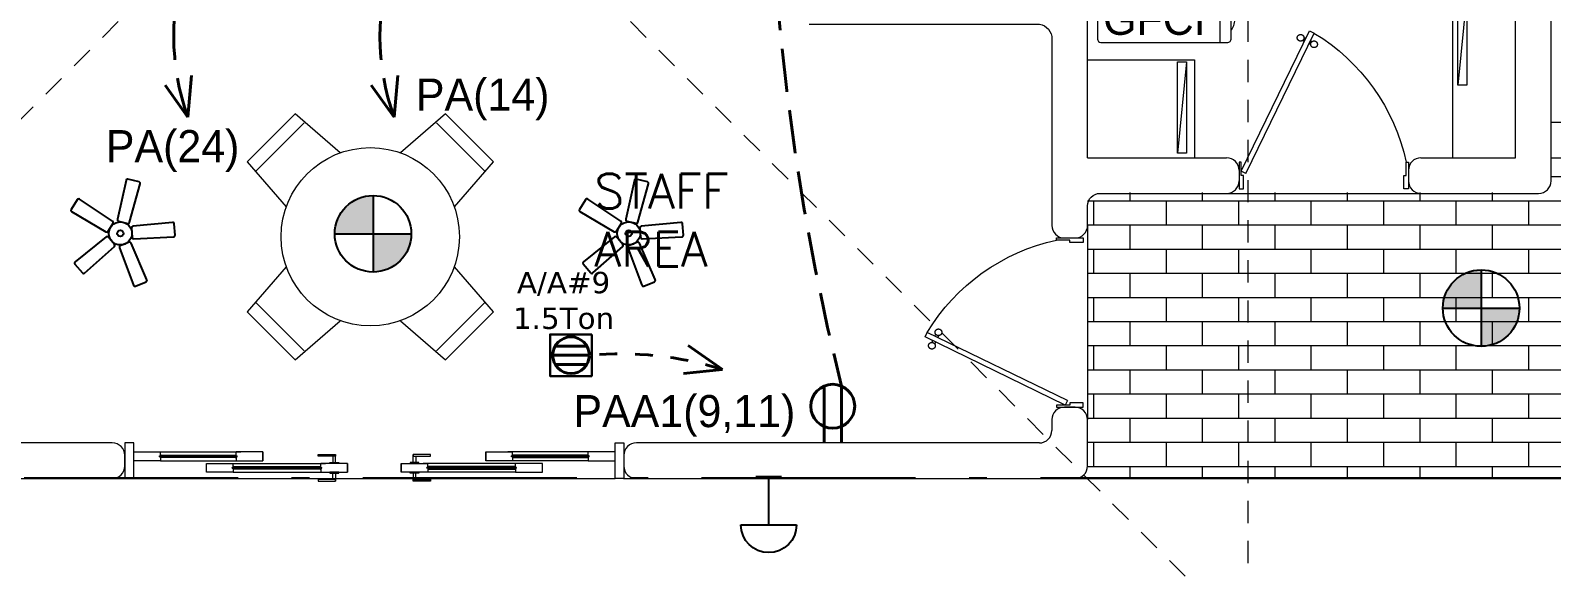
# Model space of a CAD drawing. Header units: metres. Extents: x 14 to 2416, y -346 to 476.
# Drawn here: x 30.02 to 38.55, y -157 to -153.97 of the extents above; entities that cross this region are included whole.
import ezdxf

# ---------------------------------------------------------------- set-up
doc = ezdxf.new("R2010")
doc.units = ezdxf.units.M
for name, pattern in [('0', [0]), ('ACAD_ISO10W100', [18, 12, -3, 0, -3]), ('CONTINUA', [0]), ('Dash Style-2', [0.694425, 0.48607, -0.208355]), ('HIDDEN2', [0.1875, 0.125, -0.0625])]:
    doc.linetypes.add(name, pattern=pattern)
doc.layers.get('0').update_dxf_attribs({"linetype": '0', "lineweight": 20})
for name, color, linetype, lineweight in [('A-ANNO-TEXT', 20, 'Continuous', 13), ('A-DOOR', 35, 'Continuous', 5), ('A-WALL', 250, 'Continuous', 20), ('baños', 251, 'Continuous', 0), ('E Base Registro', 8, 'Continuous', 30), ('E Salida AAcond', 144, 'Continuous', 40), ('E Salida TCorrientes', 24, 'CONTINUA', 40), ('E Tuberia AAcond', 144, 'Dash Style-2', 40), ('E Tuberia Emp Piso', 24, 'Dash Style-2', 40), ('MAVA -LUMINARIAS', 1, 'Continuous', 18), ('MOBILIARIOS', 252, 'Continuous', 0), ('piscina', 131, 'Continuous', 0), ('piso', 253, 'Continuous', 0), ('textos', 7, 'Continuous', 0)]:
    doc.layers.add(name, color=color, linetype=linetype, lineweight=lineweight)
doc.layers.add('hatch piso', color=253, linetype='Continuous', lineweight=0, transparency=0.7)
doc.layers.add('MAVA Luminarias', color=1, linetype='Continuous')
doc.layers.add('SOLAR', color=7, linetype='ACAD_ISO10W100', lineweight=9, true_color=0xff1414)
doc.layers.add('Techos 1', color=7, linetype='HIDDEN2', lineweight=9, true_color=0x42391a)
doc.styles.add('CENTURY GOTHIC', font='GOTHIC.TTF')
doc.styles.get("Standard").update_dxf_attribs({"font": 'arial.ttf', "height": 0.1875})

# ---------------------------------------------------------------- blocks, each defined once
blk = doc.blocks.new('puerta 1.00')
at = {"layer": 'A-DOOR'}
for p, q in [((-0.15, -0.0125), (-0.9369, -0.3949)), ((-0.1376, -0.038), (-0.9245, -0.4204)), ((-0.1376, -0.038), (-0.15, -0.0125)), ((-0.9369, -0.3949), (-0.9245, -0.4204)), ((-0.8946, -0.3743), (-0.8996, -0.3641)), ((-0.8777, -0.3661), (-0.8826, -0.3559)), ((-0.8822, -0.3998), (-0.8772, -0.4101)), ((-0.8653, -0.3916), (-0.8603, -0.4018))]:
    blk.add_line(p, q, dxfattribs=at)
for points in [[(-0.05, 0), (-0.05, -0.025), (-0.125, -0.025), (-0.125, -0.0125), (-0.2, -0.0125), (-0.2, 0), (-0.05, 0)], [(-0.05, -0.95), (-0.05, -0.925), (-0.125, -0.925), (-0.125, -0.9375), (-0.2, -0.9375), (-0.2, -0.95), (-0.05, -0.95)]]:
    blk.add_lwpolyline(points, dxfattribs=at)
blk.add_arc((0.0366, 0.1602), 1.1229, 211.13358, 257.83427, dxfattribs=at)
for points in [[(-0.8982, -0.3642), (-0.9033, -0.3642), (-0.912, -0.3591), (-0.917, -0.3504), (-0.917, -0.3403), (-0.912, -0.3316), (-0.9033, -0.3265), (-0.8932, -0.3265), (-0.8844, -0.3316), (-0.8794, -0.3403), (-0.8794, -0.3504), (-0.8844, -0.3591), (-0.8932, -0.3642), (-0.8982, -0.3642)], [(-0.8617, -0.4394), (-0.8667, -0.4394), (-0.8754, -0.4344), (-0.8805, -0.4256), (-0.8805, -0.4156), (-0.8754, -0.4068), (-0.8667, -0.4018), (-0.8566, -0.4018), (-0.8479, -0.4068), (-0.8428, -0.4156), (-0.8428, -0.4257), (-0.8479, -0.4344), (-0.8566, -0.4394), (-0.8617, -0.4394)]]:
    blk.add_open_spline(points, degree=2, dxfattribs=at)
blk = doc.blocks.new('A$Cc6a1f6da')
at = {"layer": 'A-DOOR'}
for p, q in [((0.05, 0.1643), (0.2, 0.1643)), ((0.05, 0.1143), (0.05, 0.1643)), ((0.2, 0.1143), (0.05, 0.1143)), ((0.195, 0.1368), (0.195, 0.1418)), ((0.195, 0.1418), (0.63, 0.1418)), ((0.195, 0.1368), (0.63, 0.1368)), ((0.2, 0.1418), (0.2, 0.1643)), ((0.2, 0.1643), (0.6512, 0.1643)), ((0.205, 0.1466), (0.2, 0.1466)), ((0.2, 0.1368), (0.2, 0.1143)), ((0.205, 0.1321), (0.2, 0.1321)), ((0.2, 0.1143), (0.6512, 0.1143)), ((0.205, 0.1466), (0.205, 0.1418)), ((0.205, 0.1466), (0.62, 0.1466)), ((0.205, 0.1321), (0.205, 0.1368)), ((0.62, 0.1321), (0.205, 0.1321)), ((0.4576, 0.0997), (0.6076, 0.0997)), ((0.4576, 0.0497), (0.4576, 0.0997)), ((0.6076, 0.0772), (0.6076, 0.0997)), ((0.6076, 0.0997), (1.1262, 0.0997)), ((0.62, 0.1466), (0.625, 0.1466)), ((0.62, 0.1466), (0.62, 0.1418)), ((0.62, 0.1321), (0.62, 0.1368)), ((0.62, 0.1321), (0.625, 0.1321)), ((0.625, 0.1418), (0.625, 0.1643)), ((0.775, 0.1643), (0.625, 0.1643)), ((0.625, 0.1368), (0.625, 0.1143)), ((0.625, 0.1143), (0.775, 0.1143)), ((0.63, 0.1368), (0.63, 0.1418)), ((0.775, 0.1643), (0.775, 0.1143)), ((0.775, 0.1143), (0.775, 0.1643)), ((1.1, 0.0772), (1.1, 0.0997)), ((1.25, 0.0997), (1.1, 0.0997)), ((1.1675, 0.1398), (1.1675, 0.1047)), ((1.1825, 0.1047), (1.1825, 0.1495)), ((1.25, 0.0997), (1.25, 0.0497)), ((1.25, 0.0497), (1.25, 0.0997)), ((1.55, 0.0997), (1.55, 0.0497)), ((1.55, 0.0997), (1.7, 0.0997)), ((1.55, 0.0497), (1.55, 0.0997)), ((1.6175, 0.1047), (1.6175, 0.1495)), ((1.6325, 0.1398), (1.6325, 0.1047)), ((2.1924, 0.0997), (1.6738, 0.0997)), ((1.7, 0.0772), (1.7, 0.0997)), ((2.025, 0.1643), (2.025, 0.1143)), ((2.025, 0.1643), (2.175, 0.1643)), ((2.025, 0.1143), (2.025, 0.1643)), ((2.175, 0.1143), (2.025, 0.1143)), ((2.6, 0.1643), (2.1488, 0.1643)), ((2.6, 0.1143), (2.1488, 0.1143)), ((2.605, 0.1418), (2.17, 0.1418)), ((2.17, 0.1368), (2.17, 0.1418)), ((2.605, 0.1368), (2.17, 0.1368)), ((2.175, 0.1418), (2.175, 0.1643)), ((2.18, 0.1466), (2.175, 0.1466)), ((2.175, 0.1368), (2.175, 0.1143)), ((2.18, 0.1321), (2.175, 0.1321)), ((2.595, 0.1466), (2.18, 0.1466)), ((2.18, 0.1466), (2.18, 0.1418)), ((2.18, 0.1321), (2.18, 0.1368)), ((2.18, 0.1321), (2.595, 0.1321)), ((2.1924, 0.0772), (2.1924, 0.0997)), ((2.3424, 0.0997), (2.1924, 0.0997)), ((2.3424, 0.0497), (2.3424, 0.0997)), ((2.595, 0.1466), (2.6, 0.1466)), ((2.595, 0.1466), (2.595, 0.1418)), ((2.595, 0.1321), (2.595, 0.1368)), ((2.595, 0.1321), (2.6, 0.1321)), ((2.6, 0.1418), (2.6, 0.1643)), ((2.75, 0.1643), (2.6, 0.1643)), ((2.6, 0.1368), (2.6, 0.1143)), ((2.6, 0.1143), (2.75, 0.1143)), ((2.605, 0.1368), (2.605, 0.1418)), ((2.75, 0.1143), (2.75, 0.1643)), ((0.6076, 0.0497), (0.4576, 0.0497)), ((0.6026, 0.0722), (0.6026, 0.0772)), ((0.6026, 0.0772), (1.105, 0.0772)), ((0.6026, 0.0722), (1.105, 0.0722)), ((0.6126, 0.082), (0.6076, 0.082)), ((0.6076, 0.0722), (0.6076, 0.0497)), ((0.6126, 0.0675), (0.6076, 0.0675)), ((0.6076, 0.0497), (1.1262, 0.0497)), ((0.6126, 0.082), (0.6126, 0.0772)), ((0.6126, 0.082), (1.095, 0.082)), ((0.6126, 0.0675), (0.6126, 0.0722)), ((1.095, 0.0675), (0.6126, 0.0675)), ((1.095, 0.082), (1.1, 0.082)), ((1.095, 0.082), (1.095, 0.0772)), ((1.095, 0.0675), (1.095, 0.0722)), ((1.095, 0.0675), (1.1, 0.0675)), ((1.1, 0.0722), (1.1, 0.0497)), ((1.1, 0.0497), (1.25, 0.0497)), ((1.105, 0.0722), (1.105, 0.0772)), ((1.1675, 0.0097), (1.1675, 0.0447)), ((1.1825, 0.0447), (1.1825, 0)), ((1.7, 0.0497), (1.55, 0.0497)), ((1.6175, 0.0447), (1.6175, 0)), ((1.6325, 0.0097), (1.6325, 0.0447)), ((2.1924, 0.0497), (1.6738, 0.0497)), ((2.1974, 0.0772), (1.695, 0.0772)), ((1.695, 0.0722), (1.695, 0.0772)), ((2.1974, 0.0722), (1.695, 0.0722)), ((1.705, 0.082), (1.7, 0.082)), ((1.7, 0.0722), (1.7, 0.0497)), ((1.705, 0.0675), (1.7, 0.0675)), ((2.1874, 0.082), (1.705, 0.082)), ((1.705, 0.082), (1.705, 0.0772)), ((1.705, 0.0675), (1.705, 0.0722)), ((1.705, 0.0675), (2.1874, 0.0675)), ((2.1874, 0.082), (2.1924, 0.082)), ((2.1874, 0.082), (2.1874, 0.0772)), ((2.1874, 0.0675), (2.1874, 0.0722)), ((2.1874, 0.0675), (2.1924, 0.0675)), ((2.1924, 0.0722), (2.1924, 0.0497)), ((2.1924, 0.0497), (2.3424, 0.0497)), ((2.1974, 0.0722), (2.1974, 0.0772))]:
    blk.add_line(p, q, dxfattribs=at)
for points in [[(0.05, 0.2143), (0, 0.2143), (0, 0.0143), (0.05, 0.0143)], [(2.75, 0.2143), (2.8, 0.2143), (2.8, 0.0143), (2.75, 0.0143)]]:
    blk.add_lwpolyline(points, close=True, dxfattribs=at)
at = {"layer": 'A-DOOR', "color": 7}
for points in [[(1.1825, 0.1495), (1.1825, 0.1398), (1.0852, 0.1398), (1.0852, 0.1495)], [(1.1997, 0.0997), (1.1503, 0.0997), (1.1503, 0.1047), (1.1997, 0.1047)], [(1.6003, 0.0997), (1.6497, 0.0997), (1.6497, 0.1047), (1.6003, 0.1047)], [(1.6175, 0.1495), (1.6175, 0.1398), (1.7148, 0.1398), (1.7148, 0.1495)], [(1.1825, 0), (1.1825, 0.0096), (1.0852, 0.0096), (1.0852, 0)], [(1.1997, 0.0497), (1.1503, 0.0497), (1.1503, 0.0447), (1.1997, 0.0447)], [(1.6003, 0.0497), (1.6497, 0.0497), (1.6497, 0.0447), (1.6003, 0.0447)], [(1.6175, 0), (1.6175, 0.0096), (1.7148, 0.0096), (1.7148, 0)]]:
    blk.add_lwpolyline(points, close=True, dxfattribs=at)
at = {"layer": 'piscina', "const_width": 0.004}
for points in [[(0.195, 0.1393), (0.63, 0.1393)], [(2.605, 0.1393), (2.17, 0.1393)], [(0.6026, 0.0747), (1.105, 0.0747)], [(2.1974, 0.0747), (1.695, 0.0747)]]:
    blk.add_lwpolyline(points, dxfattribs=at)
at = {"layer": 'piso'}
blk.add_line((0.05, 0.0143), (2.75, 0.0143), dxfattribs=at)
blk = doc.blocks.new('PL BASE 1N NASAS 09')
at = {"layer": 'A-WALL'}
for p, q in [((-112.0311, -53.4497), (-112.0311, -51.1497)), ((-111.8311, -53.5797), (-111.8311, -51.1497)), ((-114.4311, -53.4497), (-113.6511, -53.4497)), ((-112.5611, -53.4497), (-112.0311, -53.4497)), ((-112.2311, -53.4497), (-112.0311, -53.4497)), ((-113.5811, -53.5197), (-113.5811, -53.5797)), ((-112.6311, -53.5197), (-112.6311, -53.5797)), ((-112.5611, -53.6497), (-111.9011, -53.6497))]:
    blk.add_line(p, q, dxfattribs=at)
for points in [[(-114.4311, -53.4497), (-114.4311, -49.4497), (-113.9011, -49.4497, 0.414214), (-113.8311, -49.3797), (-113.8311, -49.3197, 0.414214), (-113.9011, -49.2497), (-114.4311, -49.2497)], [(-115.9922, -52.6997), (-114.7011, -52.6997, -0.372592), (-114.6311, -52.7846), (-114.6306, -53.8297, 0.414214), (-114.5606, -53.8997), (-114.5006, -53.8997, 0.414214), (-114.4306, -53.8297), (-114.4311, -53.7197, -0.414214), (-114.3611, -53.6497), (-113.6511, -53.6497)], [(-122.3601, -55.2497), (-119.9011, -55.2497, 0.414213), (-119.8311, -55.1797), (-119.8311, -55.1197, 0.414214), (-119.9011, -55.0497), (-120.8811, -55.0497, -0.416943), (-120.9311, -54.9993), (-120.9311, -54.4997)], [(-114.7011, -55.0497), (-116.9615, -55.0497, 0.426959), (-117.0311, -55.1193), (-117.0311, -55.1793, 0.424099), (-116.9615, -55.2497), (-114.5011, -55.2497, 0.414214), (-114.4311, -55.1797), (-114.4311, -54.9188, 0.420437), (-114.5011, -54.8497), (-114.5611, -54.8497, 0.420437), (-114.6311, -54.9188), (-114.6311, -54.9797)]]:
    blk.add_lwpolyline(points, format="xyb", dxfattribs=at)
for points in [[(-112.0311, -53.4497), (-112.0311, -51.8162)], [(-114.3611, -53.6497), (-113.6511, -53.6497)]]:
    blk.add_lwpolyline(points, dxfattribs=at)
for centre, start, end in [((-113.6511, -53.5197), 0, 90), ((-112.5611, -53.5197), 90, 180), ((-113.6511, -53.5797), 270, 0), ((-112.5611, -53.5797), 180, 270), ((-111.9011, -53.5797), 270, 360), ((-114.7011, -54.9797), 270, 0)]:
    blk.add_arc(centre, 0.07, start, end, dxfattribs=at)
at = {"layer": 'MOBILIARIOS'}
blk.add_line((-112.3815, -53.4497), (-112.3815, -51.2997), dxfattribs=at)
blk.add_lwpolyline([(-114.4315, -52.8997), (-113.8315, -52.8997), (-113.8315, -53.4497)], dxfattribs=at)
at = {"layer": 'piso'}
for p, q in [((-111.8311, -53.2497), (-106.4311, -53.2497)), ((-111.8311, -53.4497), (-106.4311, -53.4497)), ((-113.6511, -53.6497), (-112.5611, -53.6497)), ((-114.4306, -53.8292), (-114.4311, -54.9188)), ((-119.9025, -55.2497), (-119.832, -55.2497)), ((-117.0329, -55.2497), (-116.9615, -55.2502)), ((-114.5011, -55.2497), (-106.3611, -55.2497))]:
    blk.add_line(p, q, dxfattribs=at)
at = {"layer": 'Techos 1'}
for p, q in [((-113.5311, -47.9497), (-113.5311, -56.1497)), ((-119.2311, -52.0497), (-123.3311, -56.1498)), ((-117.6311, -52.0497), (-113.5311, -56.1497))]:
    blk.add_line(p, q, dxfattribs=at)
at = {"color": 1}
blk.add_blockref('A$Cc6a1f6da', (-119.8311, -55.2641), dxfattribs=at)
at = {"layer": 'A-DOOR', "xscale": -1}
for p, rotation in [((-113.5811, -53.6747), 90), ((-114.4056, -54.8497), 180)]:
    blk.add_blockref('puerta 1.00', p, dxfattribs=dict(at, rotation=rotation))
at = {"layer": 'textos', "insert": (-117.1966, -54.0596), "char_height": 0.195, "width": 3.422974, "attachment_point": 7}
blk.add_mtext('{\\Fromans|c0;STAFF \\PAREA}', dxfattribs=at)
blk = doc.blocks.new('cl02b-planta')
blk.add_lwpolyline([(1.0729, 0.6704), (0.3871, 0.6704)])
blk.add_lwpolyline([(0.7026, 0.6181), (0.7608, 0.6181), (0.757, 0.6473), (0.7064, 0.6473)], close=True)
for centre, start, end in [((0.4058, 1.3378), 90, 180), ((1.0541, 1.3378), 0, 90), ((0.4058, 0.626), 180, 270), ((1.0541, 0.626), 270, 360)]:
    blk.add_arc(centre, 0.0187, start, end)
for points in [[(0.3871, 1.3378), (0.3871, 1.1005), (0.3871, 0.8633), (0.3871, 0.626)], [(1.0541, 1.3565), (0.838, 1.3565), (0.6219, 1.3565), (0.4058, 1.3565)], [(1.0729, 0.626), (1.0729, 0.8633), (1.0729, 1.1005), (1.0729, 1.3378)], [(0.4058, 0.6072), (0.4221, 0.6072), (0.4385, 0.6072), (0.4549, 0.6072)]]:
    blk.add_open_spline(points, degree=3)
for points, knots in [([(0.4549, 0.6072), (0.6383, 0.6072), (0.8216, 0.6072), (1.005, 0.6072), (1.0214, 0.6072), (1.0378, 0.6072), (1.0541, 0.6072)], [-3.008028, -3.008028, -3.008028, -3.008028, -1.202999, -1.202999, -1.202999, -1.041988, -1.041988, -1.041988, -1.041988]), ([(0.4549, 0.6072), (0.4673, 0.5945), (0.4923, 0.5878), (0.5896, 0.5738), (0.6583, 0.5691), (0.73, 0.5691)], [-2.130599, -2.130599, -2.130599, -2.130599, -1.882644, -1.882644, -1.083277, -1.083277, -1.083277, -1.083277]), ([(0.73, 0.5691), (0.8016, 0.5691), (0.8703, 0.5738), (0.9676, 0.5878), (0.9926, 0.5945), (1.005, 0.6072)], [-1.083277, -1.083277, -1.083277, -1.083277, -0.28391, -0.28391, -0.035954, -0.035954, -0.035954, -0.035954])]:
    blk.add_open_spline(points, degree=3, knots=knots)
blk = doc.blocks.new('A$C774B1081')
at = {"layer": 'MOBILIARIOS', "linetype": 'ByBlock'}
for p, q in [((732.1, 1125), (446.4, 1125)), ((53.6, 732.1), (53.6, 446.4)), ((1125, 446.4), (1125, 732.1)), ((446.4, 53.6), (732.1, 53.6))]:
    blk.add_line(p, q, dxfattribs=at)
for points in [[(750, 928.6), (732.1, 1178.6), (446.4, 1178.6), (428.6, 928.6)], [(250, 750), (0, 732.1), (0, 446.4), (250, 428.6)], [(928.6, 428.6), (1178.6, 446.4), (1178.6, 732.1), (928.6, 750)], [(428.6, 250), (446.4, 0), (732.1, 0), (750, 250)]]:
    blk.add_lwpolyline(points, dxfattribs=at)
blk.add_circle((589.3, 589.3), 375, dxfattribs=at)
blk = doc.blocks.new('PL MUEBLES 1N NASAS 09')
at = {"layer": 'hatch piso'}
h = blk.add_hatch(dxfattribs=at)
h.set_pattern_fill('AR-BRSTD', color=256, scale=0.002)
h.set_pattern_definition([(0, (-12.57728, 39.359), (0, 0.1354836), []), (90, (-12.57728, 39.359), (-0.2032, 0.1354836), [0.1354836, -0.1354836])])
h.paths.add_polyline_path([(47.8305, 32.959), (47.8305, 34.559), (50.4305, 34.559), (50.4305, 34.759), (55.8305, 34.759), (55.8291, 32.959)])
at = {"layer": 'baños'}
blk.add_blockref('PL BASE 1N NASAS 09', (162.2615, 88.2033), dxfattribs=at)
at = {"layer": 'MOBILIARIOS', "rotation": 89.99999999999999}
blk.add_blockref('cl02b-planta', (49.2426, 35.014), dxfattribs=at)
at = {"layer": 'MOBILIARIOS', "xscale": 0.001333333333333352, "yscale": 0.001333333333333352, "zscale": 0.001333333333333352, "rotation": 45}
blk.add_blockref('A$C774B1081', (43.8076, 33.1991), dxfattribs=at)
blk = doc.blocks.new('A$Cbef68299')
blk.add_blockref('PL MUEBLES 1N NASAS 09', (-30.7659, -32.0535))
blk = doc.blocks.new('A$Cc5be7df0')
at = {"layer": 'piso'}
blk.add_line((21.2139, 18.2425), (29.2125, 18.2425), dxfattribs=at)
at = {"layer": 'SOLAR', "ltscale": 0.1}
blk.add_lwpolyline([(50.6493, 18.241), (12.7705, 18.2411), (13.2139, 38.2316), (50.9852, 38.2377)], close=True, dxfattribs=at)
at = {"layer": 'A-ANNO-TEXT'}
blk.add_blockref('A$Cbef68299', (4.1493, 17.337), dxfattribs=at)
blk = doc.blocks.new('lum decorativa')
at = {"layer": 'MAVA Luminarias', "ltscale": 0.3, "transparency": 33554687}
h = blk.add_hatch(color=82, dxfattribs=at)
h.paths.add_polyline_path([(513802.9376, 2035251.3382, 0.414214), (513802.8639, 2035251.2646), (513802.9376, 2035251.2646)])
h.paths.add_polyline_path([(513802.9376, 2035251.1909, 0.414214), (513803.0112, 2035251.2646), (513802.9376, 2035251.2646)])
at = {"layer": 'MAVA Luminarias', "color": 82, "ltscale": 0.3, "transparency": 33554687}
for p, q in [((513802.9376, 2035251.3382), (513802.9376, 2035251.1909)), ((513802.8639, 2035251.2646), (513803.0112, 2035251.2646))]:
    blk.add_line(p, q, dxfattribs=at)
blk.add_circle((513802.9376, 2035251.2646), 0.0737, dxfattribs=at)
blk = doc.blocks.new('SCONCE 1')
at = {"layer": 'MAVA Luminarias', "color": 5, "linetype": 'Continuous'}
for p, q in [((-1.374, 0.679), (-1.374, 1.191)), ((-0.931, 0.816), (-0.931, 1.054)), ((-1.374, 0.935), (-0.931, 0.935))]:
    blk.add_line(p, q, dxfattribs=at)
blk.add_arc((-1.374, 0.935), 0.256, 90, 270, dxfattribs=at)
blk = doc.blocks.new('abanico mava')
at = {"layer": 'MAVA Luminarias', "linetype": 'ByBlock', "lineweight": -2, "extrusion": (4.64878e-10, 3.72215e-09, 1), "elevation": 0}
for points in [[(513803.102, 2035248.678), (513803.215, 2035249.086, 0.421374), (513803.203, 2035249.107), (513803.084, 2035249.136, 0.421374), (513803.064, 2035249.124), (513802.972, 2035248.71, 0.407089), (513802.984, 2035248.69), (513803.082, 2035248.666, 0.407089)], [(513802.921, 2035248.69), (513802.567, 2035248.923, 0.421374), (513802.544, 2035248.918), (513802.479, 2035248.814, 0.421374), (513802.485, 2035248.791), (513802.85, 2035248.576, 0.407089), (513802.873, 2035248.581), (513802.926, 2035248.667, 0.407089)], [(513802.993, 2035248.405), (513803.142, 2035248.008, 0.421374), (513803.164, 2035247.998), (513803.278, 2035248.044, 0.421374), (513803.287, 2035248.066), (513803.118, 2035248.455, 0.407089), (513803.096, 2035248.464), (513803.003, 2035248.426, 0.407089)]]:
    blk.add_lwpolyline(points, format="xyb", close=True, dxfattribs=at)
at = {"layer": 'MAVA Luminarias', "linetype": 'ByBlock', "lineweight": -2, "extrusion": (4.64878e-10, 3.72215e-09, 1)}
for points in [[(513803.147, 2035248.501), (513803.57, 2035248.521, 0.421374), (513803.586, 2035248.539), (513803.578, 2035248.661, 0.421374), (513803.559, 2035248.676), (513803.137, 2035248.636, 0.407089), (513803.122, 2035248.618), (513803.129, 2035248.517, 0.407089)], [(513802.854, 2035248.521), (513802.522, 2035248.257, 0.421374), (513802.52, 2035248.233), (513802.599, 2035248.139, 0.421374), (513802.623, 2035248.137), (513802.94, 2035248.418, 0.407089), (513802.942, 2035248.442), (513802.877, 2035248.519, 0.407089)]]:
    blk.add_lwpolyline(points, format="xyb", close=True, dxfattribs=at)
at = {"layer": 'MAVA Luminarias', "linetype": 'ByBlock', "lineweight": -2}
for radius in [0.123, 0.0335]:
    blk.add_circle((513803.004, 2035248.559), radius, dxfattribs=at)
blk = doc.blocks.new('undercounter')
at = {"layer": 'MAVA -LUMINARIAS', "lineweight": 0}
h = blk.add_hatch(dxfattribs=at)
h.set_pattern_fill('ANGLE', color=6)
h.set_pattern_definition([(0, (0, 0), (0, 6.985), [5.08, -1.905]), (90, (0, 0), (-6.985, 4e-16), [5.08, -1.905])])
h.paths.add_polyline_path([(19.338, 1.583), (19.338, 1.517), (20.015, 1.517)])
at = {"layer": 'MAVA -LUMINARIAS', "color": 6, "lineweight": 0}
blk.add_line((19.338, 1.583), (20.015, 1.517), dxfattribs=at)
blk.add_lwpolyline([(19.338, 1.583), (20.015, 1.583), (20.015, 1.517), (19.338, 1.517)], close=True, dxfattribs=at)
blk = doc.blocks.new('*U451')
at = {"layer": 'E Base Registro'}
blk.add_lwpolyline([(0.334, 0.167), (0.334, -0.167), (0, -0.167), (0, 0.167)], close=True, dxfattribs=at)
at = {"layer": 'E Salida AAcond'}
for p, q in [((0.02, 0), (0.314, 0)), ((0.039, 0.073), (0.295, 0.073)), ((0.039, -0.073), (0.295, -0.073))]:
    blk.add_line(p, q, dxfattribs=at)
blk.add_circle((0.167, 0), 0.147, dxfattribs=at)
blk = doc.blocks.new('*U432')
at = {"layer": 'E Tuberia AAcond', "linetype": 'Continuous'}
for p, q in [((0, 0), (-0.139, 0.1893)), ((-0.2144, 0.0501), (0, 0))]:
    blk.add_line(p, q, dxfattribs=at)
blk = doc.blocks.new('*U453')
at = {"layer": 'E Tuberia Emp Piso', "linetype": 'Continuous'}
for p, q in [((0.2195, 0.0176), (0, 0)), ((0, 0), (0.19, -0.138))]:
    blk.add_line(p, q, dxfattribs=at)
blk = doc.blocks.new('*U426')
at = {"layer": 'E Salida TCorrientes'}
for p, q in [((0.0403, -0.2659), (0.0403, 0)), ((-0.0403, -0.2659), (-0.0403, 0))]:
    blk.add_line(p, q, dxfattribs=at)
blk.add_circle((0, -0.1714), 0.1028, dxfattribs=at)

msp = doc.modelspace()

# ---------------------------------------------------------------- linework, layer by layer
at = {"layer": 'E Tuberia AAcond', "ltscale": 0.2}
msp.add_arc((33.3316, -157.7058), 1.9226, 72.65512, 95.19483, dxfattribs=at)
at = {"layer": 'E Tuberia Emp Piso', "ltscale": 0.5}
for centre, radius, start, end in [((48.2391, -152.5826), 14.0803, 171.93901, 193.89527), ((32.1867, -153.997), 1.3608, 160.91762, 199.66272), ((33.3436, -153.997), 1.3608, 160.91762, 199.66272)]:
    msp.add_arc(centre, radius, start, end, dxfattribs=at)

# ---------------------------------------------------------------- block references
at = {"layer": 'A-ANNO-TEXT'}
msp.add_blockref('A$Cc5be7df0', (14.7377, -174.7201), dxfattribs=at)
msp.add_blockref('A$Cc5be7df0', (14.7377, -174.7201), dxfattribs=at)
at = {"layer": 'E Salida TCorrientes', "xscale": -1.2, "yscale": 1.2, "zscale": 1.2, "rotation": 180}
msp.add_blockref('*U426', (34.5225, -156.283), dxfattribs=at)
at = {"layer": 'E Tuberia AAcond', "ltscale": 0.005, "rotation": 19.06060751724882}
msp.add_blockref('*U432', (33.9048, -155.8706), dxfattribs=at)
at = {"layer": 'E Tuberia Emp Piso', "ltscale": 0.3, "rotation": 120.9057743284398}
for p in [(30.9053, -154.4549), (32.0622, -154.4549)]:
    msp.add_blockref('*U453', p, dxfattribs=at)
at = {"layer": 'E Tuberia Emp Piso', "ltscale": 0.006, "xscale": 0.7000000000000001, "yscale": 0.7000000000000001, "zscale": 0.7000000000000001}
msp.add_blockref('*U451', (32.9374, -155.791), dxfattribs=at)
at = {"layer": 'MAVA Luminarias', "lineweight": 0, "xscale": 0.7576267738864566, "yscale": 0.7576267738864566, "zscale": 0.7576267738864566, "rotation": 270}
for p in [(36.8797, -139.1116), (36.8797, -139.1116), (35.3075, -139.4934), (35.3075, -139.4934)]:
    msp.add_blockref('undercounter', p, dxfattribs=at)
at = {"layer": 'MAVA Luminarias', "xscale": 0.5267524126646371, "yscale": 0.5267524126646371, "zscale": 0.5267524126646371}
for p in [(-270616.4452, -1072227.1962), (-270616.4452, -1072227.1962), (-270613.5938, -1072227.1961), (-270613.5938, -1072227.1961)]:
    msp.add_blockref('abanico mava', p, dxfattribs=at)
at = {"layer": 'MAVA Luminarias', "color": 82, "xscale": 2.91286913078865, "yscale": 2.91286913078865, "zscale": 2.91286913078865}
for p in [(-1496608.7722, -5928575.6916), (-1496608.7722, -5928575.6916), (-1496602.5568, -5928576.1085), (-1496602.5568, -5928576.1085)]:
    msp.add_blockref('lum decorativa', p, dxfattribs=at)
at = {"layer": 'MAVA Luminarias', "color": 251, "xscale": -0.6101999921123585, "yscale": 0.6101999921123585, "zscale": 0.6101999921123585, "rotation": 270}
msp.add_blockref('SCONCE 1', (33.5927, -155.9038), dxfattribs=at)
msp.add_blockref('SCONCE 1', (33.5927, -155.9038), dxfattribs=at)

# ---------------------------------------------------------------- texts
at = {"layer": 'E Salida AAcond', "insert": (33.0127, -155.4844), "char_height": 0.12, "width": 1.414018, "attachment_point": 5}
msp.add_mtext('{\\fVerdana|b0|i0|c0|p34;A/A#9\\P1.5Ton}', dxfattribs=at)
at = {"layer": 'E Tuberia AAcond', "insert": (33.6904, -156.1314), "char_height": 0.18, "width": 0.963867, "attachment_point": 5, "style": 'CENTURY GOTHIC'}
msp.add_mtext('PAA1(9,11)', dxfattribs=at)
at = {"layer": 'E Tuberia Emp Piso', "char_height": 0.18, "width": 0.861546, "attachment_point": 5, "style": 'CENTURY GOTHIC'}
for s, insert in [('GFCI ', (36.3263, -153.9046)), ('PA(14)  ', (32.5589, -154.3557)), ('PA(24)  ', (30.8198, -154.6449))]:
    msp.add_mtext(s, dxfattribs=dict(at, insert=insert))

doc.saveas('drawing.dxf')
